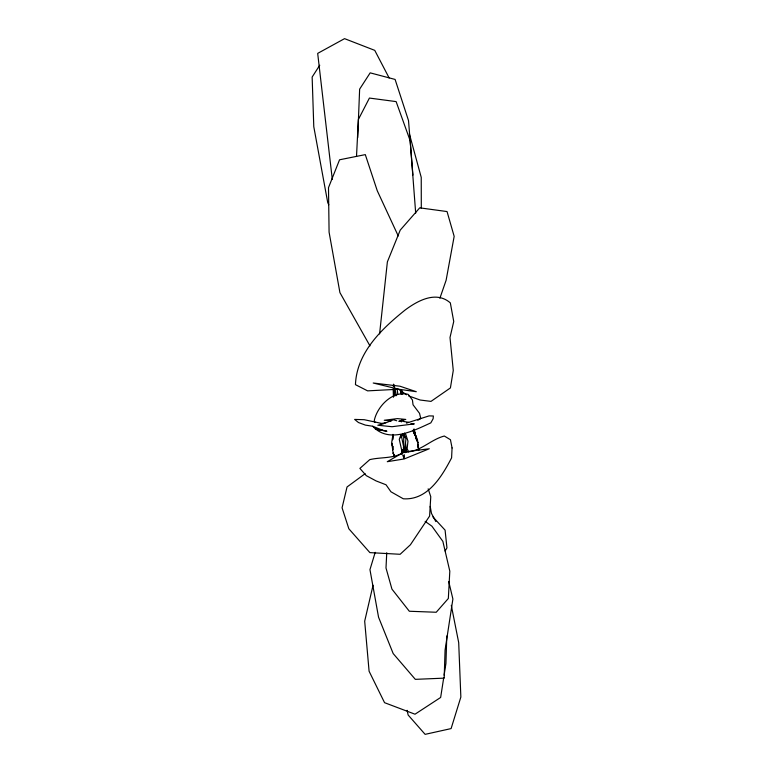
<?xml version="1.0" encoding="UTF-8"?>
<svg xmlns="http://www.w3.org/2000/svg" width="773" height="773" viewBox="0 0 773 773"><rect width="100%" height="100%" fill="white"/><g stroke="black" fill="none" stroke-linecap="round" stroke-linejoin="round"><path stroke-width="1.16" d="M401.303 394.404L401.313 389.737M415.69 213.145L410.173 140.734L396.124 101.601L369.417 98.065L358.372 119.496L356.508 156.407M392.781 446.369L392.723 449.925L392.926 446.34M392.897 439.248L392.984 434.503M393.621 396.539L393.747 389.418M446.794 636.005L445.934 663.466L444.108 675.187M357.706 137.681L359.638 89.137L370.18 72.855L395.1 79.435L408.511 120.578L412.908 175.094M386.751 552.724L385.998 567.981L391.94 589.113L409.323 611.25L436.223 612.255L448.34 598.476L449.809 571.16L442.861 541.371L431.904 526.181L425.14 521.379M404.443 452.369L405.98 438.639L403.67 434.242L403.777 446.234M392.133 445.683L392.307 443.316M392.578 439.779L392.926 435.064M379.582 333.907L387.379 261.873L400.23 230.112L419.729 207.84L447.045 211.56L454.166 236.345L446.118 280.251L439.885 298.252M400.588 437.798L400.907 434.648M402.723 454.901L403.864 458.109L404.298 454.727M403.467 446.978L403.429 451.529M393.293 386.51L393.592 384.316L394.713 387.437M443.75 677.525L440.649 697.459L415.014 714.204L384.558 702.686L369.088 671.235L364.682 621.192L373.04 585.277M393.003 434.358L391.689 442.475L393.128 452.881L394.481 457.471M401.941 452.553L402.327 450.195M401.226 454.215L402.057 449.557M375.195 552.347L369.958 569.643L378.557 617.221L393.186 653.572L415.323 679.351L444.175 678.143L445.074 650.083L452.891 599.036L448.746 581.586M401.322 421.961L402.018 419.826L404.192 421.536M445.113 550.994L446.949 547.893L445.093 530.152L432.919 516.924M319.751 65.222L312.147 77.039L313.78 126.666L327.742 202.613L328.776 204.777M365.136 473.694L347.038 486.971L342.072 507.803L348.836 528.771L369.881 552.618L400.134 554.289L410.424 544.762L429.604 516.074L430.764 496.701L428.155 488.836M417.797 420.251L420.763 418.502L419.536 413.352L413.043 404.781L412.424 399.989L408.192 394.365C392.636 390.317 377.089 406.472 374.248 420.647L375.002 422.396M384.51 423.362L393.457 419.749L396.694 420.763M385.94 422.551L380.345 423.807M406.434 423.121L429.054 415.903L433.373 415.99L433.112 418.792L430.822 422.87C413.169 430.89 388.993 443.741 372.712 426.252L365.368 425.102L358.45 422.522L354.652 419.42L364.209 419.7L383.389 423.807L377.813 425.237L392.027 426.715L414.27 423.875L410.917 423.73M399.1 421.034L405.786 419.43L397.38 418.608L384.249 420.261L391.128 420.976M399.003 421.44L402.192 421.237M403.274 421.42L408.656 422.319M380.297 429.894L386.925 431.237L375.349 429.092L383.379 430.532L372.712 426.252M408.559 395.863L420.116 400.018L430.996 401.39L450.417 387.93L453.268 370.48L450.002 337.521L453.741 321.471L450.33 302.881C436.156 290.522 417.807 300.6 405.226 309.944C381.736 328.776 356.711 352.575 355.445 384.654L367.619 390.867L398.694 389.234L416.299 391.708L399.941 386.21L373.214 383.012L398.694 389.234L406.521 394.79M369.977 345.889L339.927 292.629L329.085 232.171L328.496 187.646L339.55 159.789L365.3 154.619L377.263 190.747L398.24 235.949M435.817 521.562L431.469 513.398L430.203 506.392M389.138 77.947L374.75 50.361L344.555 38.65L317.684 53.385L332.303 179.394M412.956 430.648L414.299 434.001M416.096 438.475L417.903 442.948L413.603 429.363M408.482 451.867L407.149 448.524L407.97 441.17L405.68 434.146M406.579 451.364L405.062 446.958L405.091 452.727M415.014 435.682L413.275 429.923L417.459 439.74L418.483 447.2L417.787 444.89M409.342 133.719L421.237 177.384L421.304 208.439M413.951 431.576L414.879 435.054M417.652 445.509L418.27 447.828M414.144 429.894L416.463 439.122M417.903 444.89L418.483 447.2M414.077 428.976L416.483 439.566M417.826 445.441L418.889 450.147M413.913 430.532L414.975 435.209M402.482 453.751L399.264 439.344L401.09 434.513L403.535 446.253M407.129 710.339L408.134 715.006L425.121 734.35L451.103 728.591L460.853 697.072L458.698 642.614L451.287 605.327M402.598 435.991L402.559 433.672M395.196 389.795L396.385 395.699M402.182 390.829L402.694 394.249M406.588 451.616L405.612 443.615M400.395 390.133L400.839 393.592M404.395 433.073L404.936 437.76M393.592 384.316L393.872 386.645M394.143 388.964L394.955 395.931M397.216 389.157L397.728 393.824M403.719 455.915L403.864 458.109M393.177 388.8L393.438 397.216M452.06 447.944L451.596 457.848C441.779 476.612 427.653 500.44 403.293 498.788L390.945 491.783L386.027 484.777L376.093 480.922L366.296 475.656L359.889 468.409L369.774 459.626C381.331 456.882 393.815 458.93 404.153 452.012C419.797 452.688 429.943 439.798 444.33 436.02L450.456 439.74L452.06 447.944M404.153 452.012L387.273 461.703L404.26 458.94L429.305 448.746L404.153 452.012M394.501 456.186L393.128 452.881L394.423 456.244"/></g></svg>
